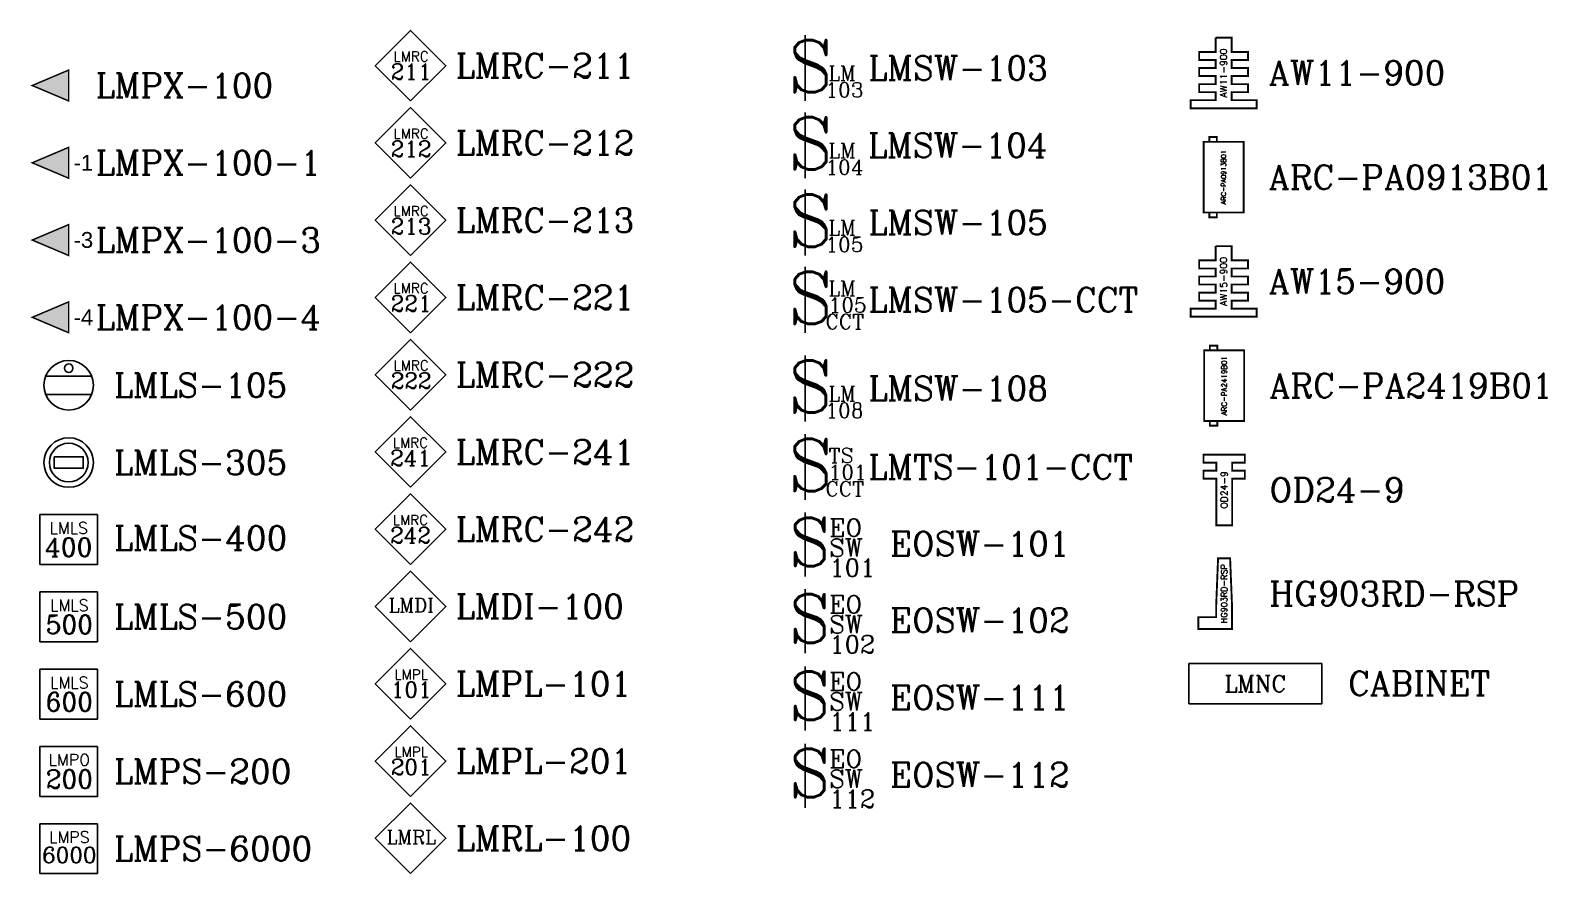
# Paper-space layout 'DLM' of a CAD drawing. Header units: inches. Extents: x 0.3 to 21.2, y -8.5 to 10.6.
# Drawn here: x 0.44 to 8.1, y 1.49 to 5.75 of the extents above; entities that cross this region are included whole.
import ezdxf
from ezdxf.enums import TextEntityAlignment as Align

# ---------------------------------------------------------------- set-up
doc = ezdxf.new("R2010")
doc.units = ezdxf.units.IN
doc.header["$MEASUREMENT"] = 0
doc.layers.add('WATTSTOPPER', color=160, linetype='Continuous')
doc.styles.add('FSL12-1', font='complex.shx')
doc.styles.add('ROMANC', font='COMPLEX.SHX')
doc.styles.add('WS8th', font='complex.shx', dxfattribs={"height": 0.1875})
doc.styles.add('WSNotes', font='complex.shx', dxfattribs={"height": 10.625})

# ---------------------------------------------------------------- blocks, each defined once
blk = doc.blocks.new('key_LMPX-100')
at = {"layer": 'WATTSTOPPER'}
blk.add_hatch(color=256, dxfattribs=at).paths.add_polyline_path([(0.0891, 0.0781), (-0.0952, 0), (0.0891, -0.0781)])
at = {"layer": 'WATTSTOPPER', "linetype": 'Continuous', "const_width": 0.0075}
blk.add_lwpolyline([(0.0891, -0.0781), (-0.0952, 0), (0.0891, 0.0781)], close=True, dxfattribs=at)
at = {"layer": 'WATTSTOPPER', "style": 'WS8th'}
blk.add_attdef('LEGEND_WATTSTOPPER', (0.2257, -0.0608), '', height=0.1224, dxfattribs=at)
blk = doc.blocks.new('key_LMPX-100-1')
at = {"layer": 'WATTSTOPPER'}
blk.add_hatch(color=256, dxfattribs=at).paths.add_polyline_path([(0.0891, 0.0781), (-0.0952, 0), (0.0891, -0.0781)])
at = {"layer": 'WATTSTOPPER', "linetype": 'Continuous', "const_width": 0.0075}
blk.add_lwpolyline([(0.0891, -0.0781), (-0.0952, 0), (0.0891, 0.0781)], close=True, dxfattribs=at)
at = {"layer": 'WATTSTOPPER', "linetype": 'Continuous', "insert": (0.1135, 0), "char_height": 0.08, "attachment_point": 4, "style": 'FSL12-1'}
blk.add_mtext('{\\fArial|b0|i0|c0|p34;-1}', dxfattribs=at)
at = {"layer": 'WATTSTOPPER', "style": 'WS8th'}
blk.add_attdef('LEGEND_WATTSTOPPER', (0.2257, -0.0608), '', height=0.1224, dxfattribs=at)
blk = doc.blocks.new('key_LMPX-100-3')
at = {"layer": 'WATTSTOPPER'}
blk.add_hatch(color=256, dxfattribs=at).paths.add_polyline_path([(0.0891, 0.0781), (-0.0952, 0), (0.0891, -0.0781)])
at = {"layer": 'WATTSTOPPER', "linetype": 'Continuous', "const_width": 0.0075}
blk.add_lwpolyline([(0.0891, -0.0781), (-0.0952, 0), (0.0891, 0.0781)], close=True, dxfattribs=at)
at = {"layer": 'WATTSTOPPER', "linetype": 'Continuous', "insert": (0.1135, 0), "char_height": 0.08, "attachment_point": 4, "style": 'FSL12-1'}
blk.add_mtext('{\\fArial|b0|i0|c0|p34;-3}', dxfattribs=at)
at = {"layer": 'WATTSTOPPER', "style": 'WS8th'}
blk.add_attdef('LEGEND_WATTSTOPPER', (0.2257, -0.0608), '', height=0.1224, dxfattribs=at)
blk = doc.blocks.new('key_LMPX-100-4')
at = {"layer": 'WATTSTOPPER'}
blk.add_hatch(color=256, dxfattribs=at).paths.add_polyline_path([(0.0891, 0.0781), (-0.0952, 0), (0.0891, -0.0781)])
at = {"layer": 'WATTSTOPPER', "linetype": 'Continuous', "const_width": 0.0075}
blk.add_lwpolyline([(0.0891, -0.0781), (-0.0952, 0), (0.0891, 0.0781)], close=True, dxfattribs=at)
at = {"layer": 'WATTSTOPPER', "linetype": 'Continuous', "insert": (0.1135, 0), "char_height": 0.08, "attachment_point": 4, "style": 'FSL12-1'}
blk.add_mtext('{\\fArial|b0|i0|c0|p34;-4}', dxfattribs=at)
at = {"layer": 'WATTSTOPPER', "style": 'WS8th'}
blk.add_attdef('LEGEND_WATTSTOPPER', (0.2257, -0.0608), '', height=0.1224, dxfattribs=at)
blk = doc.blocks.new('key_LMLS-105')
at = {"layer": 'WATTSTOPPER'}
for p, q in [((-0.1193, 0.0464), (0.1132, 0.0464)), ((0.1132, -0.0464), (-0.1193, -0.0464))]:
    blk.add_line(p, q, dxfattribs=at)
at = {"layer": 'WATTSTOPPER', "linetype": 'Continuous'}
for centre, radius in [((-0.0031, 0), 0.1252), ((-0.0031, 0.0864), 0.0215)]:
    blk.add_circle(centre, radius, dxfattribs=at)
at = {"layer": 'WATTSTOPPER', "style": 'WS8th'}
blk.add_attdef('LEGEND_WATTSTOPPER', (0.2257, -0.0608), '', height=0.1224, dxfattribs=at)
blk = doc.blocks.new('key_LMLS-305')
at = {"layer": 'WATTSTOPPER'}
blk.add_lwpolyline([(-0.0764, 0.0293), (0.0703, 0.0293), (0.0703, -0.0293), (-0.0764, -0.0293)], close=True, dxfattribs=at)
at = {"layer": 'WATTSTOPPER', "linetype": 'Continuous'}
for radius in [0.1252, 0.0978]:
    blk.add_circle((-0.0031, 0), radius, dxfattribs=at)
at = {"layer": 'WATTSTOPPER', "style": 'WS8th'}
blk.add_attdef('LEGEND_WATTSTOPPER', (0.2257, -0.0608), '', height=0.1224, dxfattribs=at)
blk = doc.blocks.new('key_LMLS-400')
at = {"layer": 'WATTSTOPPER', "linetype": 'Continuous'}
for p, q in [((-0.1489, 0.1262), (0.1428, 0.1262)), ((-0.1489, 0.1262), (-0.1489, -0.1262)), ((0.1428, -0.1262), (0.1428, 0.1262)), ((0.1428, -0.1262), (-0.1489, -0.1262))]:
    blk.add_line(p, q, dxfattribs=at)
at = {"layer": 'WATTSTOPPER', "attachment_point": 2, "style": 'WSNotes'}
for s, insert, char_height, width in [('LMLS', (-0.0031, 0.0874), 0.0582, 0.001671), ('400', (-0.0031, 0.0077), 0.09312, 0.000619)]:
    blk.add_mtext(s, dxfattribs=dict(at, insert=insert, char_height=char_height, width=width))
at = {"layer": 'WATTSTOPPER', "style": 'WS8th'}
blk.add_attdef('LEGEND_WATTSTOPPER', (0.2257, -0.053), '', height=0.1224, dxfattribs=at)
blk = doc.blocks.new('key_LMLS-500')
at = {"layer": 'WATTSTOPPER', "linetype": 'Continuous'}
for p, q in [((-0.1489, 0.1262), (0.1428, 0.1262)), ((-0.1489, 0.1262), (-0.1489, -0.1262)), ((0.1428, -0.1262), (0.1428, 0.1262)), ((0.1428, -0.1262), (-0.1489, -0.1262))]:
    blk.add_line(p, q, dxfattribs=at)
at = {"layer": 'WATTSTOPPER', "attachment_point": 2, "style": 'WSNotes'}
for s, insert, char_height, width in [('LMLS', (0, 0.0874), 0.0582, 0.001671), ('500', (0, 0.0077), 0.09312, 0.000619)]:
    blk.add_mtext(s, dxfattribs=dict(at, insert=insert, char_height=char_height, width=width))
at = {"layer": 'WATTSTOPPER', "style": 'WS8th'}
blk.add_attdef('LEGEND_WATTSTOPPER', (0.2257, -0.0608), '', height=0.1224, dxfattribs=at)
blk = doc.blocks.new('key_LMRC-211')
at = {"layer": 'WATTSTOPPER'}
blk.add_lwpolyline([(-0.0031, -0.1784), (-0.1815, 0), (-0.0031, 0.1784), (0.1754, 0)], close=True, dxfattribs=at)
at = {"layer": 'WATTSTOPPER', "attachment_point": 2, "style": 'WSNotes'}
for s, insert, char_height, width in [('211', (0, 0.0099), 0.08, 0.000619), ('LMRC', (0, 0.0717), 0.05, 0.001671)]:
    blk.add_mtext(s, dxfattribs=dict(at, insert=insert, char_height=char_height, width=width))
at = {"layer": 'WATTSTOPPER', "style": 'WS8th'}
blk.add_attdef('LEGEND_WATTSTOPPER', (0.2257, -0.0608), '', height=0.1224, dxfattribs=at)
blk = doc.blocks.new('key_LMRC-212')
at = {"layer": 'WATTSTOPPER'}
blk.add_lwpolyline([(-0.0031, -0.1784), (-0.1815, 0), (-0.0031, 0.1784), (0.1754, 0)], close=True, dxfattribs=at)
at = {"layer": 'WATTSTOPPER', "attachment_point": 2, "style": 'WSNotes'}
for s, insert, char_height, width in [('212', (0, 0.0099), 0.08, 0.000619), ('LMRC', (0, 0.0717), 0.05, 0.001671)]:
    blk.add_mtext(s, dxfattribs=dict(at, insert=insert, char_height=char_height, width=width))
at = {"layer": 'WATTSTOPPER', "style": 'WS8th'}
blk.add_attdef('LEGEND_WATTSTOPPER', (0.2257, -0.0608), '', height=0.1224, dxfattribs=at)
blk = doc.blocks.new('key_LMRC-213')
at = {"layer": 'WATTSTOPPER'}
blk.add_lwpolyline([(-0.0031, -0.1784), (-0.1815, 0), (-0.0031, 0.1784), (0.1754, 0)], close=True, dxfattribs=at)
at = {"layer": 'WATTSTOPPER', "attachment_point": 2, "style": 'WSNotes'}
for s, insert, char_height, width in [('213', (0, 0.0099), 0.08, 0.000619), ('LMRC', (0, 0.0717), 0.05, 0.001671)]:
    blk.add_mtext(s, dxfattribs=dict(at, insert=insert, char_height=char_height, width=width))
at = {"layer": 'WATTSTOPPER', "style": 'WS8th'}
blk.add_attdef('LEGEND_WATTSTOPPER', (0.2257, -0.0608), '', height=0.1224, dxfattribs=at)
blk = doc.blocks.new('key_LMPL-101')
at = {"layer": 'WATTSTOPPER'}
blk.add_lwpolyline([(-0.0031, -0.1784), (-0.1815, 0), (-0.0031, 0.1784), (0.1754, 0)], close=True, dxfattribs=at)
at = {"layer": 'WATTSTOPPER', "attachment_point": 2, "style": 'WSNotes'}
for s, insert, char_height, width in [('LMPL', (0, 0.0717), 0.05, 0.001671), ('101', (0, 0.0099), 0.08, 0.000619)]:
    blk.add_mtext(s, dxfattribs=dict(at, insert=insert, char_height=char_height, width=width))
at = {"layer": 'WATTSTOPPER', "style": 'WS8th'}
blk.add_attdef('LEGEND_WATTSTOPPER', (0.2257, -0.0608), '', height=0.1224, dxfattribs=at)
blk = doc.blocks.new('key_LMRL-100')
at = {"layer": 'WATTSTOPPER'}
blk.add_lwpolyline([(-0.0031, -0.1784), (-0.1815, 0), (-0.0031, 0.1784), (0.1754, 0)], close=True, dxfattribs=at)
at = {"layer": 'WATTSTOPPER', "insert": (0, 0.0417), "char_height": 0.07, "width": 0.001671, "attachment_point": 2, "style": 'WSNotes'}
blk.add_mtext('LMRL', dxfattribs=at)
at = {"layer": 'WATTSTOPPER', "style": 'WS8th'}
blk.add_attdef('LEGEND_WATTSTOPPER', (0.2257, -0.0608), '', height=0.1224, dxfattribs=at)
blk = doc.blocks.new('key_LMPL-201')
at = {"layer": 'WATTSTOPPER'}
blk.add_lwpolyline([(-0.0031, -0.1784), (-0.1815, 0), (-0.0031, 0.1784), (0.1754, 0)], close=True, dxfattribs=at)
at = {"layer": 'WATTSTOPPER', "attachment_point": 2, "style": 'WSNotes'}
for s, insert, char_height, width in [('201', (0, 0.0099), 0.08, 0.000619), ('LMPL', (0, 0.0717), 0.05, 0.001671)]:
    blk.add_mtext(s, dxfattribs=dict(at, insert=insert, char_height=char_height, width=width))
at = {"layer": 'WATTSTOPPER', "style": 'WS8th'}
blk.add_attdef('LEGEND_WATTSTOPPER', (0.2257, -0.0608), '', height=0.1224, dxfattribs=at)
blk = doc.blocks.new('key_LMSW-103')
at = {"layer": 'WATTSTOPPER'}
blk.add_line((-0.0929, 0.1664), (-0.0929, -0.1664), dxfattribs=at)
at = {"layer": 'WATTSTOPPER', "style": 'ROMANC'}
for s, height, p in [('S', 0.2634, (-0.1798, -0.1219)), ('LM', 0.07509, (0.0243, -0.0637)), ('103', 0.07509, (0.0086, -0.1479))]:
    blk.add_text(s, height=height, dxfattribs=at).set_placement(p)
at = {"layer": 'WATTSTOPPER', "style": 'WS8th'}
blk.add_attdef('LEGEND_WATTSTOPPER', (0.2257, -0.0608), '', height=0.1224, dxfattribs=at)
blk = doc.blocks.new('key_LMSW-104')
at = {"layer": 'WATTSTOPPER'}
blk.add_line((-0.0918, 0.1664), (-0.0918, -0.1664), dxfattribs=at)
at = {"layer": 'WATTSTOPPER', "style": 'ROMANC'}
for s, height, p in [('S', 0.2634, (-0.1788, -0.1219)), ('LM', 0.07509, (0.0254, -0.0637)), ('104', 0.07509, (0.0097, -0.1479))]:
    blk.add_text(s, height=height, dxfattribs=at).set_placement(p)
at = {"layer": 'WATTSTOPPER', "style": 'WS8th'}
blk.add_attdef('LEGEND_WATTSTOPPER', (0.2257, -0.0608), '', height=0.1224, dxfattribs=at)
blk = doc.blocks.new('key_LMSW-105')
at = {"layer": 'WATTSTOPPER'}
blk.add_line((-0.0932, 0.1664), (-0.0932, -0.1664), dxfattribs=at)
at = {"layer": 'WATTSTOPPER', "style": 'ROMANC'}
for s, height, p in [('S', 0.2634, (-0.1801, -0.1219)), ('LM', 0.07509, (0.0241, -0.0637)), ('105', 0.07509, (0.0083, -0.1479))]:
    blk.add_text(s, height=height, dxfattribs=at).set_placement(p)
at = {"layer": 'WATTSTOPPER', "style": 'WS8th'}
blk.add_attdef('LEGEND_WATTSTOPPER', (0.2257, -0.0608), '', height=0.1224, dxfattribs=at)
blk = doc.blocks.new('key_LMSW-108')
at = {"layer": 'WATTSTOPPER'}
blk.add_line((-0.0937, 0.1664), (-0.0937, -0.1664), dxfattribs=at)
at = {"layer": 'WATTSTOPPER', "style": 'ROMANC'}
for s, height, p in [('S', 0.2634, (-0.1807, -0.1219)), ('LM', 0.07509, (0.0235, -0.0637)), ('108', 0.07509, (0.0078, -0.1479))]:
    blk.add_text(s, height=height, dxfattribs=at).set_placement(p)
at = {"layer": 'WATTSTOPPER', "style": 'WS8th'}
blk.add_attdef('LEGEND_WATTSTOPPER', (0.2257, -0.0608), '', height=0.1224, dxfattribs=at)
blk = doc.blocks.new('key_LMPO-200')
at = {"layer": 'WATTSTOPPER', "linetype": 'Continuous'}
for p, q in [((-0.1489, 0.1262), (0.1428, 0.1262)), ((-0.1489, 0.1262), (-0.1489, -0.1262)), ((0.1428, -0.1262), (0.1428, 0.1262)), ((0.1428, -0.1262), (-0.1489, -0.1262))]:
    blk.add_line(p, q, dxfattribs=at)
at = {"layer": 'WATTSTOPPER', "attachment_point": 2, "style": 'WSNotes'}
for s, insert, char_height, width in [('LMPO', (0, 0.0874), 0.0582, 0.001671), ('200', (0, 0.0077), 0.09312, 0.000619)]:
    blk.add_mtext(s, dxfattribs=dict(at, insert=insert, char_height=char_height, width=width))
at = {"layer": 'WATTSTOPPER', "style": 'WS8th'}
blk.add_attdef('LEGEND_WATTSTOPPER', (0.2257, -0.0608), '', height=0.1224, dxfattribs=at)
blk = doc.blocks.new('key_LMLS-600')
at = {"layer": 'WATTSTOPPER', "linetype": 'Continuous'}
for p, q in [((-0.1489, 0.1262), (0.1428, 0.1262)), ((-0.1489, 0.1262), (-0.1489, -0.1262)), ((0.1428, -0.1262), (0.1428, 0.1262)), ((0.1428, -0.1262), (-0.1489, -0.1262))]:
    blk.add_line(p, q, dxfattribs=at)
at = {"layer": 'WATTSTOPPER', "attachment_point": 2, "style": 'WSNotes'}
for s, insert, char_height, width in [('LMLS', (0, 0.0874), 0.0582, 0.001671), ('600', (0, 0.0077), 0.09312, 0.000619)]:
    blk.add_mtext(s, dxfattribs=dict(at, insert=insert, char_height=char_height, width=width))
at = {"layer": 'WATTSTOPPER', "style": 'WS8th'}
blk.add_attdef('LEGEND_WATTSTOPPER', (0.2257, -0.0608), '', height=0.1224, dxfattribs=at)
blk = doc.blocks.new('key_LMPS-6000')
at = {"layer": 'WATTSTOPPER', "linetype": 'Continuous'}
for p, q in [((-0.1489, 0.1262), (0.1428, 0.1262)), ((-0.1489, 0.1262), (-0.1489, -0.1262)), ((0.1428, -0.1262), (0.1428, 0.1262)), ((0.1428, -0.1262), (-0.1489, -0.1262))]:
    blk.add_line(p, q, dxfattribs=at)
at = {"layer": 'WATTSTOPPER', "attachment_point": 2, "style": 'WSNotes'}
for s, insert, char_height, width in [('LMPS', (0, 0.0874), 0.0582, 0.001671), ('6000', (0, 0.0077), 0.08, 0.000619)]:
    blk.add_mtext(s, dxfattribs=dict(at, insert=insert, char_height=char_height, width=width))
at = {"layer": 'WATTSTOPPER', "style": 'WS8th'}
blk.add_attdef('LEGEND_WATTSTOPPER', (0.2257, -0.0608), '', height=0.1224, dxfattribs=at)
blk = doc.blocks.new('key_LMRC-221')
at = {"layer": 'WATTSTOPPER'}
blk.add_lwpolyline([(-0.0031, -0.1784), (-0.1815, 0), (-0.0031, 0.1784), (0.1754, 0)], close=True, dxfattribs=at)
at = {"layer": 'WATTSTOPPER', "attachment_point": 2, "style": 'WSNotes'}
for s, insert, char_height, width in [('221', (0, 0.0099), 0.08, 0.000619), ('LMRC', (0, 0.0717), 0.05, 0.001671)]:
    blk.add_mtext(s, dxfattribs=dict(at, insert=insert, char_height=char_height, width=width))
at = {"layer": 'WATTSTOPPER', "style": 'WS8th'}
blk.add_attdef('LEGEND_WATTSTOPPER', (0.2257, -0.0608), '', height=0.1224, dxfattribs=at)
blk = doc.blocks.new('key_LMRC-222')
at = {"layer": 'WATTSTOPPER'}
blk.add_lwpolyline([(-0.0031, -0.1784), (-0.1815, 0), (-0.0031, 0.1784), (0.1754, 0)], close=True, dxfattribs=at)
at = {"layer": 'WATTSTOPPER', "attachment_point": 2, "style": 'WSNotes'}
for s, insert, char_height, width in [('222', (0, 0.0099), 0.08, 0.000619), ('LMRC', (0, 0.0717), 0.05, 0.001671)]:
    blk.add_mtext(s, dxfattribs=dict(at, insert=insert, char_height=char_height, width=width))
at = {"layer": 'WATTSTOPPER', "style": 'WS8th'}
blk.add_attdef('LEGEND_WATTSTOPPER', (0.2257, -0.0608), '', height=0.1224, dxfattribs=at)
blk = doc.blocks.new('key_LMDI-100')
at = {"layer": 'WATTSTOPPER'}
blk.add_lwpolyline([(-0.0031, -0.1784), (-0.1815, 0), (-0.0031, 0.1784), (0.1754, 0)], close=True, dxfattribs=at)
at = {"layer": 'WATTSTOPPER', "insert": (0, 0.0417), "char_height": 0.07, "width": 0.001671, "attachment_point": 2, "style": 'WSNotes'}
blk.add_mtext('LMDI', dxfattribs=at)
at = {"layer": 'WATTSTOPPER', "style": 'WS8th'}
blk.add_attdef('LEGEND_WATTSTOPPER', (0.2257, -0.0608), '', height=0.1224, dxfattribs=at)
blk = doc.blocks.new('key_LMRC-241')
at = {"layer": 'WATTSTOPPER'}
blk.add_lwpolyline([(-0.0031, -0.1784), (-0.1815, 0), (-0.0031, 0.1784), (0.1754, 0)], close=True, dxfattribs=at)
at = {"layer": 'WATTSTOPPER', "attachment_point": 2, "style": 'WSNotes'}
for s, insert, char_height, width in [('241', (-0.0031, 0.0099), 0.08, 0.000619), ('LMRC', (-0.0034, 0.0717), 0.05, 0.001671)]:
    blk.add_mtext(s, dxfattribs=dict(at, insert=insert, char_height=char_height, width=width))
at = {"layer": 'WATTSTOPPER', "style": 'WS8th'}
blk.add_attdef('LEGEND_WATTSTOPPER', (0.2257, -0.0608), '', height=0.1224, dxfattribs=at)
blk = doc.blocks.new('key_LMRC-242')
at = {"layer": 'WATTSTOPPER'}
blk.add_lwpolyline([(-0.0031, -0.1784), (-0.1815, 0), (-0.0031, 0.1784), (0.1754, 0)], close=True, dxfattribs=at)
at = {"layer": 'WATTSTOPPER', "attachment_point": 2, "style": 'WSNotes'}
for s, insert, char_height, width in [('242', (-0.0031, 0.0099), 0.08, 0.000619), ('LMRC', (-0.0034, 0.0717), 0.05, 0.001671)]:
    blk.add_mtext(s, dxfattribs=dict(at, insert=insert, char_height=char_height, width=width))
at = {"layer": 'WATTSTOPPER', "style": 'WS8th'}
blk.add_attdef('LEGEND_WATTSTOPPER', (0.2257, -0.0608), '', height=0.1224, dxfattribs=at)
blk = doc.blocks.new('key_EOSW-101')
at = {"layer": 'WATTSTOPPER'}
blk.add_line((-0.0937, 0.1572), (-0.0937, -0.1664), dxfattribs=at)
at = {"layer": 'WATTSTOPPER', "style": 'ROMANC'}
for s, height, p in [('S', 0.2445, (-0.176, -0.1131)), ('EO', 0.09011, (0.0281, 0.0357)), ('SW', 0.09011, (0.0281, -0.0654)), ('101', 0.09011, (0.0281, -0.1664))]:
    blk.add_text(s, height=height, dxfattribs=at).set_placement(p)
at = {"layer": 'WATTSTOPPER', "style": 'WS8th'}
blk.add_attdef('LEGEND_WATTSTOPPER', (0.335, -0.0608), '', height=0.1224, dxfattribs=at)
blk = doc.blocks.new('key_EOSW-102')
at = {"layer": 'WATTSTOPPER'}
blk.add_line((-0.0937, 0.1572), (-0.0937, -0.1664), dxfattribs=at)
at = {"layer": 'WATTSTOPPER', "style": 'ROMANC'}
for s, height, p in [('S', 0.2445, (-0.176, -0.1131)), ('EO', 0.09011, (0.0281, 0.0357)), ('SW', 0.09011, (0.0281, -0.0654)), ('102', 0.09011, (0.0281, -0.1664))]:
    blk.add_text(s, height=height, dxfattribs=at).set_placement(p)
at = {"layer": 'WATTSTOPPER', "style": 'WS8th'}
blk.add_attdef('LEGEND_WATTSTOPPER', (0.335, -0.0608), '', height=0.1224, dxfattribs=at)
blk = doc.blocks.new('key_EOSW-111')
at = {"layer": 'WATTSTOPPER'}
blk.add_line((-0.0937, 0.1572), (-0.0937, -0.1664), dxfattribs=at)
at = {"layer": 'WATTSTOPPER', "style": 'ROMANC'}
for s, height, p in [('S', 0.2445, (-0.176, -0.1131)), ('EO', 0.09011, (0.0281, 0.0357)), ('SW', 0.09011, (0.0281, -0.0654)), ('111', 0.09011, (0.0281, -0.1664))]:
    blk.add_text(s, height=height, dxfattribs=at).set_placement(p)
at = {"layer": 'WATTSTOPPER', "style": 'WS8th'}
blk.add_attdef('LEGEND_WATTSTOPPER', (0.335, -0.0608), '', height=0.1224, dxfattribs=at)
blk = doc.blocks.new('key_EOSW-112')
at = {"layer": 'WATTSTOPPER'}
blk.add_line((-0.0937, 0.1572), (-0.0937, -0.1664), dxfattribs=at)
at = {"layer": 'WATTSTOPPER', "style": 'ROMANC'}
for s, height, p in [('S', 0.2445, (-0.176, -0.1131)), ('EO', 0.09011, (0.0281, 0.0357)), ('SW', 0.09011, (0.0281, -0.0654)), ('112', 0.09011, (0.0281, -0.1664))]:
    blk.add_text(s, height=height, dxfattribs=at).set_placement(p)
at = {"layer": 'WATTSTOPPER', "style": 'WS8th'}
blk.add_attdef('LEGEND_WATTSTOPPER', (0.335, -0.0608), '', height=0.1224, dxfattribs=at)
blk = doc.blocks.new('key_AW11-900')
at = {"layer": 'WATTSTOPPER', "linetype": 'Continuous', "const_width": 0.00956}
blk.add_lwpolyline([(-0.0031, 0.1784), (-0.0433, 0.1784), (0.0372, 0.1784), (0.0372, 0.1063), (0.1203, 0.1063), (0.1203, 0.0656), (0.0372, 0.0656), (0.0372, 0.0249), (0.1203, 0.0249), (0.1203, -0.0157), (0.0372, -0.0157), (0.0372, -0.0564), (0.1203, -0.0564), (0.1203, -0.0971), (0.0372, -0.0971), (0.0372, -0.1377), (0.1638, -0.1377), (0.1638, -0.1784), (0.0372, -0.1784), (-0.0031, -0.1784), (-0.0433, -0.1784), (-0.1699, -0.1784), (-0.1699, -0.1377), (-0.0433, -0.1377), (-0.0433, -0.0971), (-0.1264, -0.0971), (-0.1264, -0.0564), (-0.0433, -0.0564), (-0.0433, -0.0157), (-0.1264, -0.0157), (-0.1264, 0.0249), (-0.0433, 0.0249), (-0.0433, 0.0656), (-0.1264, 0.0656), (-0.1264, 0.1063), (-0.0433, 0.1063), (-0.0433, 0.1784)], dxfattribs=at)
at = {"layer": 'WATTSTOPPER', "insert": (-0.0031, 0), "char_height": 0.037288, "width": 0.000288, "attachment_point": 5, "rotation": 90, "style": 'WSNotes'}
blk.add_mtext('{\\Fromans|c0;\\H0.91667x;AW11-900}', dxfattribs=at)
at = {"layer": 'WATTSTOPPER', "style": 'WS8th'}
blk.add_attdef('LEGEND_WATTSTOPPER', (0.2257, -0.0608), '', height=0.1224, dxfattribs=at)
blk = doc.blocks.new('key_ARC-PA0913B01')
at = {"layer": 'WATTSTOPPER', "linetype": 'Continuous', "const_width": 0.00956}
blk.add_lwpolyline([(-0.1042, 0.1784), (-0.1042, -0.1784), (-0.0031, -0.1784), (0.0981, -0.1784), (0.0981, 0.1784), (-0.0031, 0.1784)], close=True, dxfattribs=at)
for points in [[(-0.0757, 0.1784), (-0.0757, 0.2025), (-0.0375, 0.2025), (-0.0375, 0.1784)], [(-0.0757, -0.1784), (-0.0757, -0.2025), (-0.0375, -0.2025), (-0.0375, -0.1784)]]:
    blk.add_lwpolyline(points, dxfattribs=at)
at = {"layer": 'WATTSTOPPER', "insert": (-0.0031, 0), "char_height": 0.026158, "width": 0.000202, "attachment_point": 5, "rotation": 90, "style": 'WSNotes'}
blk.add_mtext('{\\Fromans|c0;\\H0.91667x;ARC-PA0913B01\\~}', dxfattribs=at)
at = {"layer": 'WATTSTOPPER', "style": 'WS8th'}
blk.add_attdef('LEGEND_WATTSTOPPER', (0.2257, -0.0608), '', height=0.1224, dxfattribs=at)
blk = doc.blocks.new('key_AW15-900')
at = {"layer": 'WATTSTOPPER', "linetype": 'Continuous', "const_width": 0.00956}
blk.add_lwpolyline([(-0.0031, 0.1784), (-0.0433, 0.1784), (0.0372, 0.1784), (0.0372, 0.1063), (0.1203, 0.1063), (0.1203, 0.0656), (0.0372, 0.0656), (0.0372, 0.0249), (0.1203, 0.0249), (0.1203, -0.0157), (0.0372, -0.0157), (0.0372, -0.0564), (0.1203, -0.0564), (0.1203, -0.0971), (0.0372, -0.0971), (0.0372, -0.1377), (0.1638, -0.1377), (0.1638, -0.1784), (0.0372, -0.1784), (-0.0031, -0.1784), (-0.0433, -0.1784), (-0.1699, -0.1784), (-0.1699, -0.1377), (-0.0433, -0.1377), (-0.0433, -0.0971), (-0.1264, -0.0971), (-0.1264, -0.0564), (-0.0433, -0.0564), (-0.0433, -0.0157), (-0.1264, -0.0157), (-0.1264, 0.0249), (-0.0433, 0.0249), (-0.0433, 0.0656), (-0.1264, 0.0656), (-0.1264, 0.1063), (-0.0433, 0.1063), (-0.0433, 0.1784)], dxfattribs=at)
at = {"layer": 'WATTSTOPPER', "insert": (-0.0031, 0), "char_height": 0.037288, "width": 0.000288, "attachment_point": 5, "rotation": 90, "style": 'WSNotes'}
blk.add_mtext('{\\Fromans|c0;\\H0.91667x;AW15-900}', dxfattribs=at)
at = {"layer": 'WATTSTOPPER', "style": 'WS8th'}
blk.add_attdef('LEGEND_WATTSTOPPER', (0.2257, -0.0608), '', height=0.1224, dxfattribs=at)
blk = doc.blocks.new('key_HG903RD-RSP')
at = {"layer": 'WATTSTOPPER', "linetype": 'Continuous', "const_width": 0.00956}
blk.add_lwpolyline([(0.0378, -0.0658), (0.0378, -0.1784), (-0.0025, -0.1784), (-0.1322, -0.1784), (-0.1322, -0.119), (-0.0427, -0.119), (-0.0427, -0.0658), (-0.0329, 0.1784), (0.0279, 0.1784)], close=True, dxfattribs=at)
at = {"layer": 'WATTSTOPPER', "insert": (-0.0025, 0), "char_height": 0.032674, "width": 0.000253, "attachment_point": 5, "rotation": 90, "style": 'WSNotes'}
blk.add_mtext('{\\Fromans|c0;\\H0.91667x;HG903RD-RSP}', dxfattribs=at)
at = {"layer": 'WATTSTOPPER', "style": 'WS8th'}
blk.add_attdef('LEGEND_WATTSTOPPER', (0.2257, -0.0608), '', height=0.1224, dxfattribs=at)
blk = doc.blocks.new('key_ARC-PA2419B01')
at = {"layer": 'WATTSTOPPER', "linetype": 'Continuous', "const_width": 0.00956}
blk.add_lwpolyline([(-0.1042, 0.1784), (-0.1042, -0.1784), (-0.0031, -0.1784), (0.0981, -0.1784), (0.0981, 0.1784), (-0.0031, 0.1784)], close=True, dxfattribs=at)
for points in [[(-0.0757, 0.1784), (-0.0757, 0.2025), (-0.0375, 0.2025), (-0.0375, 0.1784)], [(-0.0757, -0.1784), (-0.0757, -0.2025), (-0.0375, -0.2025), (-0.0375, -0.1784)]]:
    blk.add_lwpolyline(points, dxfattribs=at)
at = {"layer": 'WATTSTOPPER', "insert": (-0.0031, 0), "char_height": 0.02865, "width": 0.000222, "attachment_point": 5, "rotation": 90, "style": 'WSNotes'}
blk.add_mtext('{\\Fromans|c0;\\H0.91667x;ARC-PA2419B01}', dxfattribs=at)
at = {"layer": 'WATTSTOPPER', "style": 'WS8th'}
blk.add_attdef('LEGEND_WATTSTOPPER', (0.2257, -0.0608), '', height=0.1224, dxfattribs=at)
blk = doc.blocks.new('key_OD24-9')
at = {"layer": 'WATTSTOPPER', "linetype": 'Continuous', "const_width": 0.00956}
blk.add_lwpolyline([(-0.0433, 0.1784), (-0.0031, 0.1784), (0.0372, 0.1784), (0.1014, 0.1784), (0.1014, 0.1377), (0.0372, 0.1377), (0.0372, 0.0971), (0.1014, 0.0971), (0.1014, 0.0564), (0.0372, 0.0564), (0.0372, -0.1784), (-0.0031, -0.1784), (-0.0433, -0.1784), (-0.0433, 0.0564), (-0.1075, 0.0564), (-0.1075, 0.0971), (-0.0433, 0.0971), (-0.0433, 0.1377), (-0.1075, 0.1377), (-0.1075, 0.1784)], close=True, dxfattribs=at)
at = {"layer": 'WATTSTOPPER', "insert": (-0.0031, 0), "char_height": 0.037288, "width": 0.000288, "attachment_point": 5, "rotation": 90, "style": 'WSNotes'}
blk.add_mtext('{\\Fromans|c0;\\H0.91667x;OD24-9}', dxfattribs=at)
at = {"layer": 'WATTSTOPPER', "style": 'WS8th'}
blk.add_attdef('LEGEND_WATTSTOPPER', (0.2257, -0.0608), '', height=0.1224, dxfattribs=at)
blk = doc.blocks.new('key_LMNC')
at = {"layer": 'WATTSTOPPER'}
for p, q in [((-0.1815, 0.102), (-0.1815, -0.102)), ((0.4897, 0.102), (-0.1815, 0.102)), ((0.4897, -0.102), (0.4897, 0.102)), ((-0.1815, -0.102), (0.4897, -0.102))]:
    blk.add_line(p, q, dxfattribs=at)
at = {"layer": 'WATTSTOPPER', "style": 'WS8th'}
blk.add_attdef('CABNO', text='', height=0.0836, dxfattribs=at).set_placement((0.1541, 0), align=Align.MIDDLE_CENTER)
blk.add_attdef('LEGEND_WATTSTOPPER', (0.6228, -0.059), '', height=0.1224, dxfattribs=at)
blk = doc.blocks.new('key_LMSW-105-CCT')
at = {"layer": 'WATTSTOPPER'}
blk.add_line((-0.0932, 0.1664), (-0.0932, -0.1664), dxfattribs=at)
at = {"layer": 'WATTSTOPPER', "style": 'ROMANC'}
for s, height, p in [('S', 0.2634, (-0.1801, -0.1219)), ('LM', 0.07509, (0.0241, 0.0205)), ('105', 0.07509, (0.0241, -0.0637)), ('CCT', 0.07509, (0.0083, -0.1479))]:
    blk.add_text(s, height=height, dxfattribs=at).set_placement(p)
at = {"layer": 'WATTSTOPPER', "style": 'WS8th'}
blk.add_attdef('LEGEND_WATTSTOPPER', (0.2257, -0.0608), '', height=0.1224, dxfattribs=at)
blk = doc.blocks.new('key_LMTS-101-CCT')
at = {"layer": 'WATTSTOPPER'}
blk.add_line((-0.0932, 0.1664), (-0.0932, -0.1664), dxfattribs=at)
at = {"layer": 'WATTSTOPPER', "style": 'ROMANC'}
for s, height, p in [('S', 0.2634, (-0.1801, -0.1219)), ('TS', 0.07509, (0.0241, 0.0205)), ('101', 0.07509, (0.0241, -0.0637)), ('CCT', 0.07509, (0.0083, -0.1479))]:
    blk.add_text(s, height=height, dxfattribs=at).set_placement(p)
at = {"layer": 'WATTSTOPPER', "style": 'WS8th'}
blk.add_attdef('LEGEND_WATTSTOPPER', (0.2257, -0.0608), '', height=0.1224, dxfattribs=at)

psp = doc.layouts.new('DLM')

# ---------------------------------------------------------------- block references
for name, p, values in [('key_AW11-900', (6.4698, 5.5341), {'LEGEND_WATTSTOPPER': 'AW11-900'}), ('key_ARC-PA0913B01', (6.4698, 5.0075), {'LEGEND_WATTSTOPPER': 'ARC-PA0913B01'}), ('key_AW15-900', (6.4698, 4.4809), {'LEGEND_WATTSTOPPER': 'AW15-900'}), ('key_ARC-PA2419B01', (6.4728, 3.9544), {'LEGEND_WATTSTOPPER': 'ARC-PA2419B01'}), ('key_LMTS-101-CCT', (4.4457, 3.5435), {'LEGEND_WATTSTOPPER': 'LMTS-101-CCT'}), ('key_OD24-9', (6.4728, 3.4278), {'LEGEND_WATTSTOPPER': 'OD24-9'}), ('key_HG903RD-RSP', (6.4717, 2.9037), {'LEGEND_WATTSTOPPER': 'HG903RD-RSP'}), ('key_LMNC', (6.4728, 2.4484), {'LEGEND_WATTSTOPPER': 'CABINET', 'CABNO': 'LMNC'})]:
    psp.add_blockref(name, p).add_auto_attribs(values)
at = {"layer": 'WATTSTOPPER'}
for name, p, values in [('key_LMRC-211', (2.3609, 5.5709), {'LEGEND_WATTSTOPPER': 'LMRC-211'}), ('key_LMSW-103', (4.4454, 5.5589), {'LEGEND_WATTSTOPPER': 'LMSW-103'}), ('key_LMPX-100', (0.5413, 5.4707), {'LEGEND_WATTSTOPPER': 'LMPX-100'}), ('key_LMRC-212', (2.3609, 5.1806), {'LEGEND_WATTSTOPPER': 'LMRC-212'}), ('key_LMSW-104', (4.4444, 5.1686), {'LEGEND_WATTSTOPPER': 'LMSW-104'}), ('key_LMPX-100-1', (0.5413, 5.0803), {'LEGEND_WATTSTOPPER': 'LMPX-100-1'}), ('key_LMRC-213', (2.3609, 4.7902), {'LEGEND_WATTSTOPPER': 'LMRC-213'}), ('key_LMSW-105', (4.4457, 4.7783), {'LEGEND_WATTSTOPPER': 'LMSW-105'}), ('key_LMPX-100-3', (0.5413, 4.69), {'LEGEND_WATTSTOPPER': 'LMPX-100-3'}), ('key_LMRC-221', (2.3609, 4.3999), {'LEGEND_WATTSTOPPER': 'LMRC-221'}), ('key_LMSW-105-CCT', (4.4457, 4.388), {'LEGEND_WATTSTOPPER': 'LMSW-105-CCT'}), ('key_LMPX-100-4', (0.5413, 4.2997), {'LEGEND_WATTSTOPPER': 'LMPX-100-4'}), ('key_LMRC-222', (2.361, 4.0097), {'LEGEND_WATTSTOPPER': 'LMRC-222'}), ('key_LMLS-105', (0.6335, 3.9564), {'LEGEND_WATTSTOPPER': 'LMLS-105'}), ('key_LMSW-108', (4.4462, 3.9402), {'LEGEND_WATTSTOPPER': 'LMSW-108'}), ('key_LMRC-241', (2.3609, 3.6193), {'LEGEND_WATTSTOPPER': 'LMRC-241'}), ('key_LMLS-305', (0.6335, 3.5661), {'LEGEND_WATTSTOPPER': 'LMLS-305'}), ('key_LMRC-242', (2.3609, 3.229), {'LEGEND_WATTSTOPPER': 'LMRC-242'}), ('key_LMLS-400', (0.6335, 3.1768), {'LEGEND_WATTSTOPPER': 'LMLS-400'}), ('key_EOSW-101', (4.4463, 3.156), {'LEGEND_WATTSTOPPER': 'EOSW-101'}), ('key_LMDI-100', (2.3609, 2.8387), {'LEGEND_WATTSTOPPER': 'LMDI-100'}), ('key_EOSW-102', (4.4463, 2.7692), {'LEGEND_WATTSTOPPER': 'EOSW-102'}), ('key_LMLS-500', (0.6335, 2.7865), {'LEGEND_WATTSTOPPER': 'LMLS-500'}), ('key_LMPL-101', (2.361, 2.4484), {'LEGEND_WATTSTOPPER': 'LMPL-101'}), ('key_EOSW-111', (4.4463, 2.3789), {'LEGEND_WATTSTOPPER': 'EOSW-111'}), ('key_LMLS-600', (0.6335, 2.3961), {'LEGEND_WATTSTOPPER': 'LMLS-600'}), ('key_LMPL-201', (2.361, 2.0581), {'LEGEND_WATTSTOPPER': 'LMPL-201'}), ('key_LMPO-200', (0.6335, 2.0058), {'LEGEND_WATTSTOPPER': 'LMPS-200'}), ('key_EOSW-112', (4.4463, 1.9886), {'LEGEND_WATTSTOPPER': 'EOSW-112'}), ('key_LMRL-100', (2.3609, 1.6677), {'LEGEND_WATTSTOPPER': 'LMRL-100'}), ('key_LMPS-6000', (0.6335, 1.6155), {'LEGEND_WATTSTOPPER': 'LMPS-6000'})]:
    psp.add_blockref(name, p, dxfattribs=at).add_auto_attribs(values)

doc.saveas('drawing.dxf')
